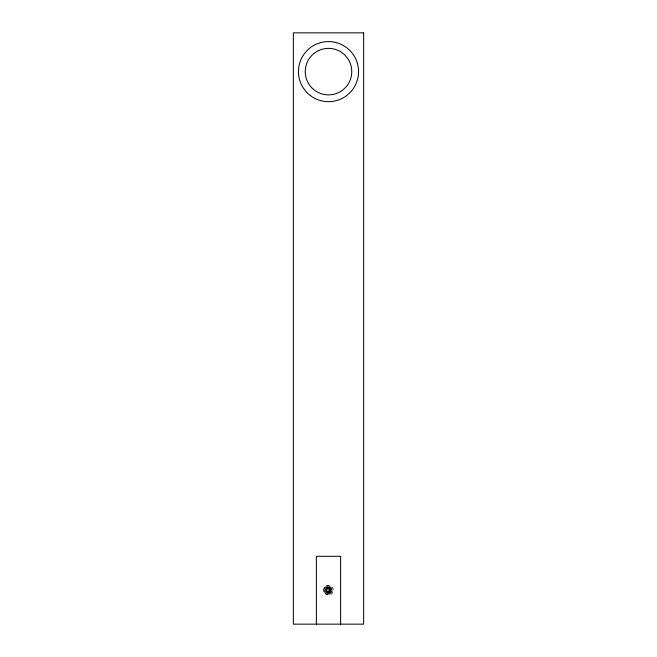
<?xml version="1.0" encoding="UTF-8"?>
<svg xmlns="http://www.w3.org/2000/svg" width="657" height="657" viewBox="0 0 657 657"><rect width="100%" height="100%" fill="white"/><g stroke="black" fill="none" stroke-linecap="round" stroke-linejoin="round"><path stroke-width="0.49" stroke-dasharray="3.29 2.46" d="M323.655 590.224C323.384 583.983 333.616 583.983 333.345 590.224C333.616 596.466 323.384 596.466 323.655 590.224L333.345 590.224M327.662 594.996L329.338 585.453M326.841 594.774L330.159 585.666M326.077 594.421L330.923 586.028M325.387 593.936L331.613 586.512M324.788 593.337L332.212 587.112M324.303 592.647L332.697 587.801M323.942 591.883L333.058 588.565M323.729 591.062L333.271 589.378M323.729 589.378L333.271 591.062M323.942 588.565L333.058 591.883M324.303 587.801L332.697 592.647M324.788 587.112L332.212 593.337M325.387 586.512L331.613 593.936M326.077 586.028L330.923 594.421M326.841 585.666L330.159 594.774M327.662 585.453L329.338 594.996M328.5 585.379L328.5 595.07"/><path stroke-width="0.99" d="M340.613 624.15L340.613 556.298L316.387 556.298L316.387 624.15M363.641 32.85L293.359 32.85L293.359 624.15L363.641 624.15L363.641 32.85M310.235 95.487A30.05 30.05 0 0 0 358.295 75.506A30.05 30.05 0 0 0 316.961 43.879A30.05 30.05 0 0 0 310.235 95.487M313.364 89.286A23.266 23.266 0 0 0 351.372 75.9A23.266 23.266 0 0 0 320.772 49.686A23.266 23.266 0 0 0 313.364 89.286"/></g></svg>
